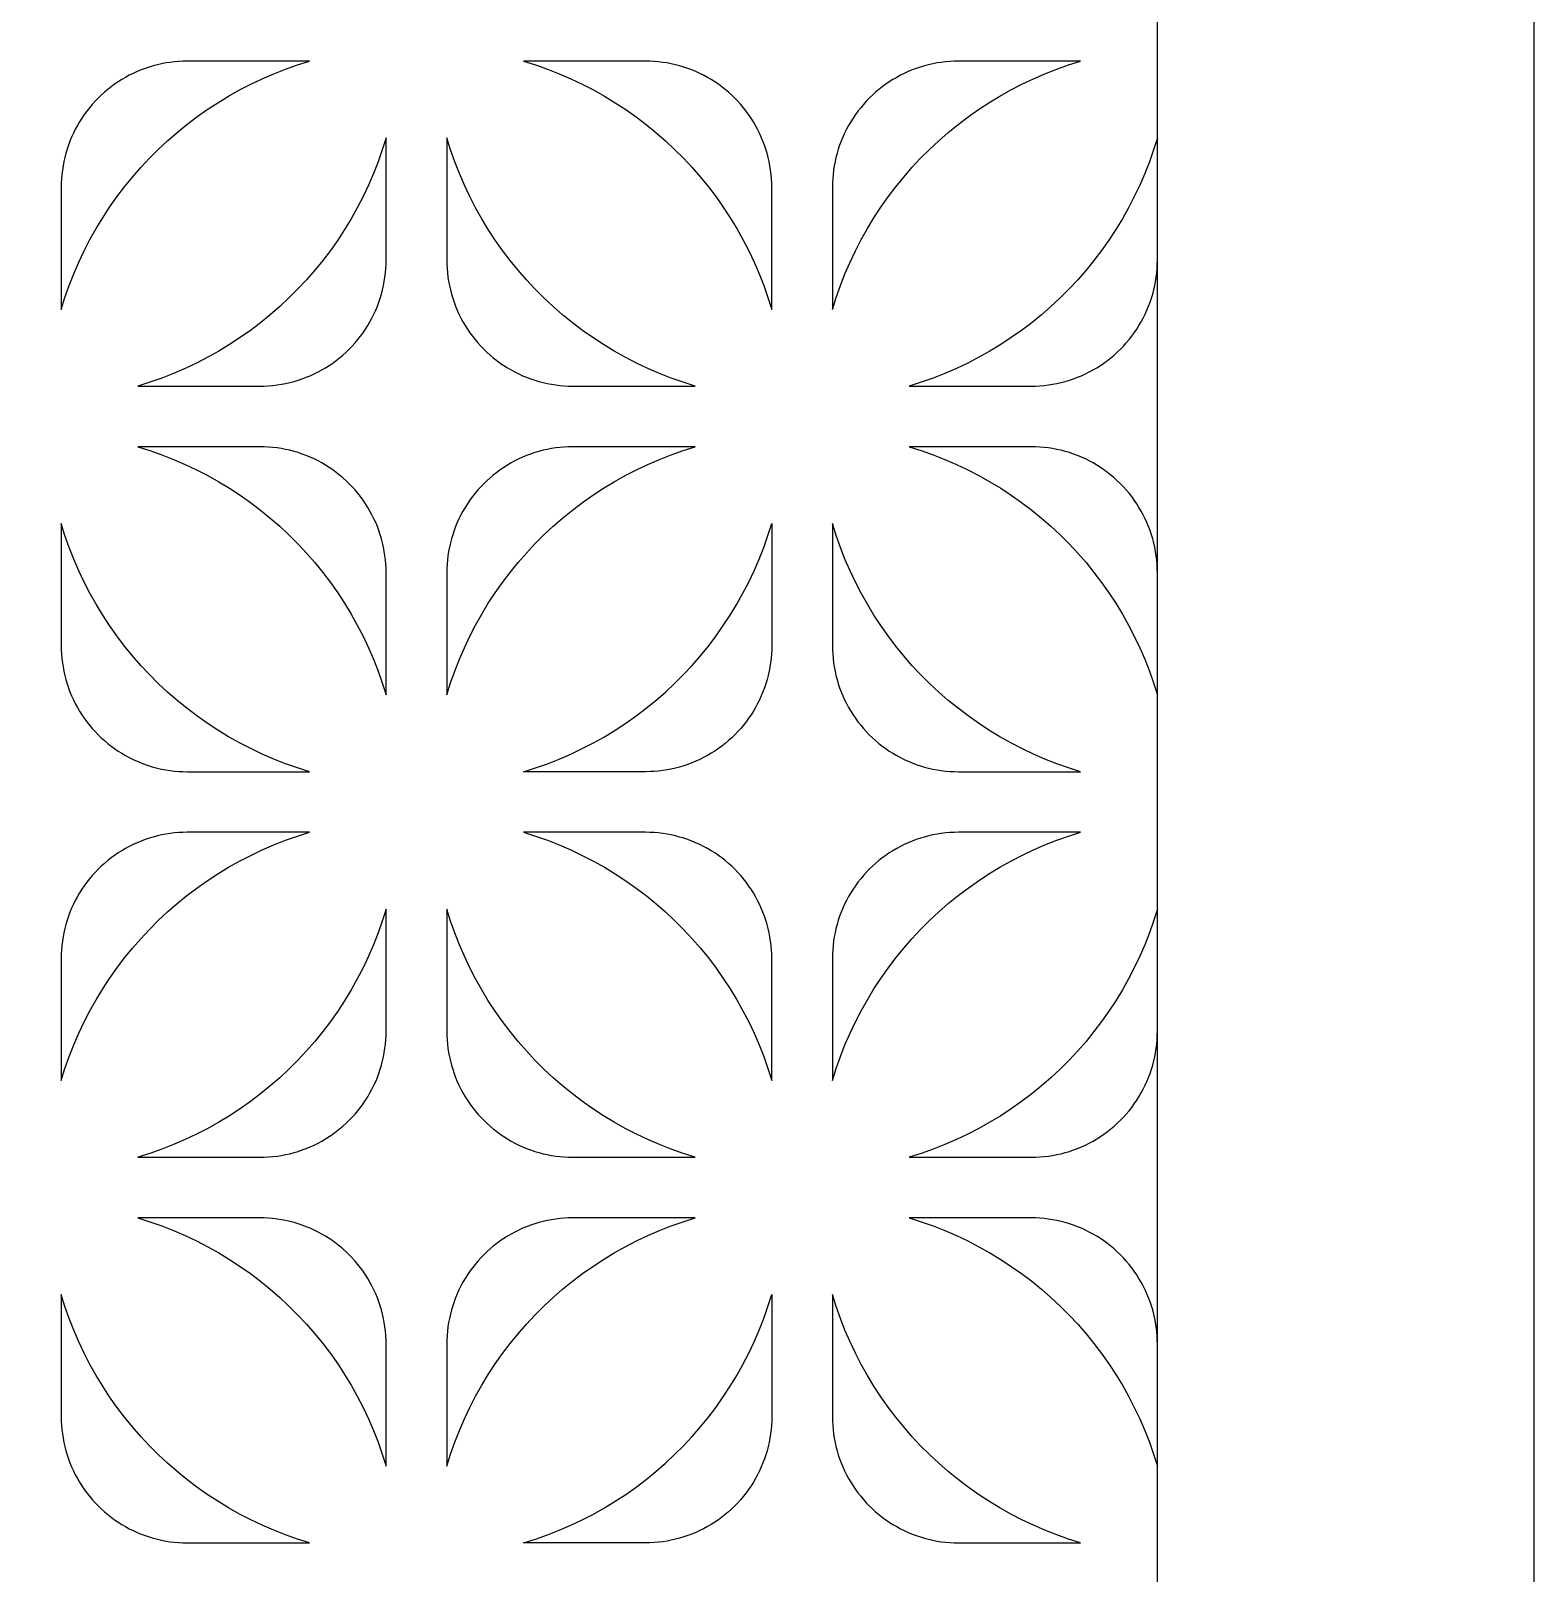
# Model space of a CAD drawing. Header units: millimetres. Extents: x 16455 to 19688, y 4050 to 7284.
# Drawn here: x 18890 to 19688, y 4848 to 5667 of the extents above; entities that cross this region are included whole.
import ezdxf

# ---------------------------------------------------------------- set-up
doc = ezdxf.new("R2010")
doc.units = ezdxf.units.MM
doc.layers.get('0').update_dxf_attribs({"color": 1, "true_color": 0xff0000})

msp = doc.modelspace()

# ---------------------------------------------------------------- linework, layer by layer
for points in [[(16454.58, 4050.49), (19687.77, 4050.49), (19687.77, 7283.68), (16454.58, 7283.68)], [(16654.58, 4250.49), (19487.77, 4250.49), (19487.77, 7083.68), (16654.58, 7083.68)]]:
    msp.add_lwpolyline(points, close=True)
for points in [[(18972.89, 5651), (18970.6, 5650.96), (18968.32, 5650.84), (18966.04, 5650.65), (18963.77, 5650.37), (18961.51, 5650.02), (18959.27, 5649.6), (18957.04, 5649.09), (18954.83, 5648.51), (18952.64, 5647.86), (18950.47, 5647.13), (18948.33, 5646.33), (18946.22, 5645.45), (18944.14, 5644.51), (18942.09, 5643.49), (18940.08, 5642.4), (18938.1, 5641.25), (18936.17, 5640.03), (18934.28, 5638.74), (18932.44, 5637.39), (18930.64, 5635.98), (18928.89, 5634.51), (18927.19, 5632.98), (18925.55, 5631.39), (18923.96, 5629.74), (18922.43, 5628.05), (18920.96, 5626.3), (18919.55, 5624.5), (18918.2, 5622.66), (18916.91, 5620.77), (18915.69, 5618.83), (18914.53, 5616.86), (18913.45, 5614.85), (18912.43, 5612.8), (18911.48, 5610.72), (18910.61, 5608.61), (18909.81, 5606.47), (18909.08, 5604.3), (18908.42, 5602.11), (18907.85, 5599.9), (18907.34, 5597.67), (18906.92, 5595.42), (18906.57, 5593.17), (18906.29, 5590.9), (18906.1, 5588.62), (18905.98, 5586.34), (18905.94, 5584.05)], [(18905.94, 5519.22), (18907.96, 5525.61), (18910.19, 5531.93), (18912.64, 5538.16), (18915.3, 5544.31), (18918.17, 5550.36), (18921.24, 5556.31), (18924.52, 5562.15), (18927.99, 5567.88), (18931.66, 5573.48), (18935.52, 5578.96), (18939.57, 5584.29), (18943.79, 5589.49), (18948.19, 5594.54), (18952.76, 5599.44), (18957.5, 5604.17), (18962.4, 5608.74), (18967.45, 5613.15), (18972.64, 5617.37), (18977.98, 5621.41), (18983.46, 5625.27), (18989.06, 5628.94), (18994.79, 5632.42), (19000.63, 5635.7), (19006.58, 5638.77), (19012.63, 5641.64), (19018.78, 5644.3), (19025.01, 5646.75), (19031.33, 5648.98), (19037.72, 5651)], [(19037.72, 5651), (18972.89, 5651)], [(19216.15, 5651), (19151.32, 5651)], [(19151.32, 5651), (19157.71, 5648.98), (19164.03, 5646.75), (19170.26, 5644.3), (19176.41, 5641.64), (19182.46, 5638.77), (19188.41, 5635.7), (19194.25, 5632.42), (19199.98, 5628.94), (19205.58, 5625.27), (19211.06, 5621.41), (19216.4, 5617.37), (19221.59, 5613.15), (19226.64, 5608.74), (19231.54, 5604.17), (19236.28, 5599.44), (19240.85, 5594.54), (19245.25, 5589.49), (19249.47, 5584.29), (19253.52, 5578.96), (19257.38, 5573.48), (19261.05, 5567.88), (19264.52, 5562.15), (19267.8, 5556.31), (19270.87, 5550.36), (19273.74, 5544.31), (19276.4, 5538.16), (19278.85, 5531.93), (19281.08, 5525.61), (19283.1, 5519.22)], [(19283.1, 5584.05), (19283.06, 5586.34), (19282.94, 5588.62), (19282.75, 5590.9), (19282.47, 5593.17), (19282.12, 5595.42), (19281.7, 5597.67), (19281.19, 5599.9), (19280.62, 5602.11), (19279.96, 5604.3), (19279.23, 5606.47), (19278.43, 5608.61), (19277.56, 5610.72), (19276.61, 5612.8), (19275.59, 5614.85), (19274.51, 5616.86), (19273.35, 5618.83), (19272.13, 5620.77), (19270.84, 5622.66), (19269.5, 5624.5), (19268.08, 5626.3), (19266.61, 5628.05), (19265.08, 5629.74), (19263.49, 5631.39), (19261.85, 5632.98), (19260.15, 5634.51), (19258.4, 5635.98), (19256.6, 5637.39), (19254.76, 5638.74), (19252.87, 5640.03), (19250.94, 5641.25), (19248.96, 5642.4), (19246.95, 5643.49), (19244.9, 5644.51), (19242.82, 5645.45), (19240.71, 5646.33), (19238.57, 5647.13), (19236.4, 5647.86), (19234.21, 5648.51), (19232, 5649.09), (19229.77, 5649.6), (19227.53, 5650.02), (19225.27, 5650.37), (19223, 5650.65), (19220.72, 5650.84), (19218.44, 5650.96), (19216.15, 5651)], [(19382.23, 5651), (19379.94, 5650.96), (19377.66, 5650.84), (19375.38, 5650.65), (19373.11, 5650.37), (19370.85, 5650.02), (19368.61, 5649.6), (19366.38, 5649.09), (19364.17, 5648.51), (19361.98, 5647.86), (19359.81, 5647.13), (19357.67, 5646.33), (19355.56, 5645.45), (19353.47, 5644.51), (19351.43, 5643.49), (19349.42, 5642.4), (19347.44, 5641.25), (19345.51, 5640.03), (19343.62, 5638.74), (19341.78, 5637.39), (19339.98, 5635.98), (19338.23, 5634.51), (19336.53, 5632.98), (19334.89, 5631.39), (19333.3, 5629.74), (19331.77, 5628.05), (19330.3, 5626.3), (19328.88, 5624.5), (19327.53, 5622.66), (19326.25, 5620.77), (19325.03, 5618.83), (19323.87, 5616.86), (19322.79, 5614.85), (19321.77, 5612.8), (19320.82, 5610.72), (19319.95, 5608.61), (19319.15, 5606.47), (19318.42, 5604.3), (19317.76, 5602.11), (19317.18, 5599.9), (19316.68, 5597.67), (19316.25, 5595.42), (19315.9, 5593.17), (19315.63, 5590.9), (19315.44, 5588.62), (19315.32, 5586.34), (19315.28, 5584.05)], [(19315.28, 5519.22), (19317.3, 5525.61), (19319.53, 5531.93), (19321.98, 5538.16), (19324.64, 5544.31), (19327.51, 5550.36), (19330.58, 5556.31), (19333.86, 5562.15), (19337.33, 5567.88), (19341, 5573.48), (19344.86, 5578.96), (19348.91, 5584.29), (19353.13, 5589.49), (19357.53, 5594.54), (19362.1, 5599.44), (19366.84, 5604.17), (19371.74, 5608.74), (19376.79, 5613.15), (19381.98, 5617.37), (19387.32, 5621.41), (19392.8, 5625.27), (19398.4, 5628.94), (19404.13, 5632.42), (19409.97, 5635.7), (19415.92, 5638.77), (19421.97, 5641.64), (19428.12, 5644.3), (19434.35, 5646.75), (19440.67, 5648.98), (19447.05, 5651)], [(19447.05, 5651), (19382.23, 5651)], [(19078.43, 5610.28), (19076.41, 5603.9), (19074.18, 5597.58), (19071.73, 5591.35), (19069.07, 5585.2), (19066.2, 5579.15), (19063.13, 5573.2), (19059.85, 5567.35), (19056.38, 5561.63), (19052.71, 5556.02), (19048.85, 5550.55), (19044.8, 5545.21), (19040.58, 5540.01), (19036.18, 5534.96), (19031.61, 5530.07), (19026.87, 5525.33), (19021.97, 5520.76), (19016.92, 5516.36), (19011.73, 5512.14), (19006.39, 5508.09), (19000.91, 5504.23), (18995.31, 5500.56), (18989.58, 5497.09), (18983.74, 5493.81), (18977.79, 5490.74), (18971.74, 5487.87), (18965.59, 5485.21), (18959.36, 5482.76), (18953.04, 5480.52), (18946.66, 5478.51)], [(19078.43, 5545.46), (19078.43, 5610.28)], [(19242.38, 5478.51), (19236, 5480.52), (19229.68, 5482.76), (19223.45, 5485.21), (19217.3, 5487.87), (19211.25, 5490.74), (19205.3, 5493.81), (19199.46, 5497.09), (19193.73, 5500.56), (19188.13, 5504.23), (19182.65, 5508.09), (19177.31, 5512.14), (19172.12, 5516.36), (19167.07, 5520.76), (19162.17, 5525.33), (19157.43, 5530.07), (19152.86, 5534.96), (19148.46, 5540.01), (19144.24, 5545.21), (19140.19, 5550.55), (19136.33, 5556.02), (19132.66, 5561.63), (19129.19, 5567.35), (19125.91, 5573.2), (19122.84, 5579.15), (19119.97, 5585.2), (19117.31, 5591.35), (19114.86, 5597.58), (19112.63, 5603.9), (19110.61, 5610.28)], [(19110.61, 5610.28), (19110.61, 5545.46)], [(19487.77, 5610.28), (19485.75, 5603.9), (19483.52, 5597.58), (19481.07, 5591.35), (19478.41, 5585.2), (19475.54, 5579.15), (19472.47, 5573.2), (19469.19, 5567.35), (19465.71, 5561.63), (19462.05, 5556.02), (19458.19, 5550.55), (19454.14, 5545.21), (19449.92, 5540.01), (19445.52, 5534.96), (19440.94, 5530.07), (19436.21, 5525.33), (19431.31, 5520.76), (19426.26, 5516.36), (19421.07, 5512.14), (19415.73, 5508.09), (19410.25, 5504.23), (19404.65, 5500.56), (19398.92, 5497.09), (19393.08, 5493.81), (19387.13, 5490.74), (19381.08, 5487.87), (19374.93, 5485.21), (19368.7, 5482.76), (19362.38, 5480.52), (19355.99, 5478.51)], [(19487.77, 5545.46), (19487.77, 5610.28)], [(18905.94, 5584.05), (18905.94, 5519.22)], [(19283.1, 5519.22), (19283.1, 5584.05)], [(19315.28, 5584.05), (19315.28, 5519.22)], [(19011.48, 5478.51), (19013.77, 5478.55), (19016.05, 5478.67), (19018.33, 5478.86), (19020.6, 5479.13), (19022.86, 5479.48), (19025.1, 5479.91), (19027.33, 5480.41), (19029.54, 5480.99), (19031.73, 5481.65), (19033.9, 5482.37), (19036.04, 5483.18), (19038.15, 5484.05), (19040.23, 5485), (19042.28, 5486.02), (19044.29, 5487.1), (19046.27, 5488.26), (19048.2, 5489.48), (19050.09, 5490.76), (19051.93, 5492.11), (19053.73, 5493.52), (19055.48, 5495), (19057.18, 5496.53), (19058.82, 5498.12), (19060.41, 5499.76), (19061.94, 5501.46), (19063.41, 5503.21), (19064.83, 5505), (19066.18, 5506.85), (19067.46, 5508.74), (19068.68, 5510.67), (19069.84, 5512.64), (19070.92, 5514.66), (19071.94, 5516.7), (19072.89, 5518.78), (19073.76, 5520.9), (19074.56, 5523.04), (19075.29, 5525.2), (19075.95, 5527.39), (19076.53, 5529.61), (19077.03, 5531.84), (19077.46, 5534.08), (19077.81, 5536.34), (19078.08, 5538.61), (19078.27, 5540.89), (19078.39, 5543.17), (19078.43, 5545.46)], [(19110.61, 5545.46), (19110.65, 5543.17), (19110.77, 5540.89), (19110.96, 5538.61), (19111.23, 5536.34), (19111.58, 5534.08), (19112.01, 5531.84), (19112.51, 5529.61), (19113.09, 5527.39), (19113.75, 5525.2), (19114.48, 5523.04), (19115.28, 5520.9), (19116.15, 5518.78), (19117.1, 5516.7), (19118.12, 5514.66), (19119.2, 5512.64), (19120.36, 5510.67), (19121.58, 5508.74), (19122.86, 5506.85), (19124.21, 5505), (19125.63, 5503.21), (19127.1, 5501.46), (19128.63, 5499.76), (19130.22, 5498.12), (19131.86, 5496.53), (19133.56, 5495), (19135.31, 5493.52), (19137.11, 5492.11), (19138.95, 5490.76), (19140.84, 5489.48), (19142.77, 5488.26), (19144.75, 5487.1), (19146.76, 5486.02), (19148.81, 5485), (19150.89, 5484.05), (19153, 5483.18), (19155.14, 5482.37), (19157.31, 5481.65), (19159.5, 5480.99), (19161.71, 5480.41), (19163.94, 5479.91), (19166.18, 5479.48), (19168.44, 5479.13), (19170.71, 5478.86), (19172.99, 5478.67), (19175.27, 5478.55), (19177.56, 5478.51)], [(19420.82, 5478.51), (19423.11, 5478.55), (19425.39, 5478.67), (19427.67, 5478.86), (19429.94, 5479.13), (19432.2, 5479.48), (19434.44, 5479.91), (19436.67, 5480.41), (19438.88, 5480.99), (19441.07, 5481.65), (19443.24, 5482.37), (19445.38, 5483.18), (19447.49, 5484.05), (19449.57, 5485), (19451.62, 5486.02), (19453.63, 5487.1), (19455.61, 5488.26), (19457.54, 5489.48), (19459.43, 5490.76), (19461.27, 5492.11), (19463.07, 5493.52), (19464.82, 5495), (19466.52, 5496.53), (19468.16, 5498.12), (19469.75, 5499.76), (19471.28, 5501.46), (19472.75, 5503.21), (19474.16, 5505), (19475.51, 5506.85), (19476.8, 5508.74), (19478.02, 5510.67), (19479.18, 5512.64), (19480.26, 5514.66), (19481.28, 5516.7), (19482.23, 5518.78), (19483.1, 5520.9), (19483.9, 5523.04), (19484.63, 5525.2), (19485.29, 5527.39), (19485.86, 5529.61), (19486.37, 5531.84), (19486.79, 5534.08), (19487.14, 5536.34), (19487.42, 5538.61), (19487.61, 5540.89), (19487.73, 5543.17), (19487.77, 5545.46)], [(18946.66, 5478.51), (19011.48, 5478.51)], [(19177.56, 5478.51), (19242.38, 5478.51)], [(19355.99, 5478.51), (19420.82, 5478.51)], [(19011.48, 5446.33), (18946.66, 5446.33)], [(18946.66, 5446.33), (18953.04, 5444.31), (18959.36, 5442.08), (18965.59, 5439.63), (18971.74, 5436.97), (18977.79, 5434.1), (18983.74, 5431.03), (18989.58, 5427.75), (18995.31, 5424.27), (19000.91, 5420.6), (19006.39, 5416.75), (19011.73, 5412.7), (19016.92, 5408.48), (19021.97, 5404.08), (19026.87, 5399.5), (19031.61, 5394.77), (19036.18, 5389.87), (19040.58, 5384.82), (19044.8, 5379.63), (19048.85, 5374.29), (19052.71, 5368.81), (19056.38, 5363.21), (19059.85, 5357.48), (19063.13, 5351.64), (19066.2, 5345.69), (19069.07, 5339.64), (19071.73, 5333.49), (19074.18, 5327.26), (19076.41, 5320.94), (19078.43, 5314.55)], [(19078.43, 5379.38), (19078.39, 5381.67), (19078.27, 5383.95), (19078.08, 5386.23), (19077.81, 5388.5), (19077.46, 5390.76), (19077.03, 5393), (19076.53, 5395.23), (19075.95, 5397.44), (19075.29, 5399.63), (19074.56, 5401.8), (19073.76, 5403.94), (19072.89, 5406.05), (19071.94, 5408.13), (19070.92, 5410.18), (19069.84, 5412.19), (19068.68, 5414.16), (19067.46, 5416.1), (19066.18, 5417.99), (19064.83, 5419.83), (19063.41, 5421.63), (19061.94, 5423.38), (19060.41, 5425.07), (19058.82, 5426.72), (19057.18, 5428.31), (19055.48, 5429.84), (19053.73, 5431.31), (19051.93, 5432.72), (19050.09, 5434.07), (19048.2, 5435.36), (19046.27, 5436.58), (19044.29, 5437.74), (19042.28, 5438.82), (19040.23, 5439.84), (19038.15, 5440.78), (19036.04, 5441.66), (19033.9, 5442.46), (19031.73, 5443.19), (19029.54, 5443.84), (19027.33, 5444.42), (19025.1, 5444.93), (19022.86, 5445.35), (19020.6, 5445.7), (19018.33, 5445.98), (19016.05, 5446.17), (19013.77, 5446.29), (19011.48, 5446.33)], [(19177.56, 5446.33), (19175.27, 5446.29), (19172.99, 5446.17), (19170.71, 5445.98), (19168.44, 5445.7), (19166.18, 5445.35), (19163.94, 5444.93), (19161.71, 5444.42), (19159.5, 5443.84), (19157.31, 5443.19), (19155.14, 5442.46), (19153, 5441.66), (19150.89, 5440.78), (19148.81, 5439.84), (19146.76, 5438.82), (19144.75, 5437.74), (19142.77, 5436.58), (19140.84, 5435.36), (19138.95, 5434.07), (19137.11, 5432.72), (19135.31, 5431.31), (19133.56, 5429.84), (19131.86, 5428.31), (19130.22, 5426.72), (19128.63, 5425.07), (19127.1, 5423.38), (19125.63, 5421.63), (19124.21, 5419.83), (19122.86, 5417.99), (19121.58, 5416.1), (19120.36, 5414.16), (19119.2, 5412.19), (19118.12, 5410.18), (19117.1, 5408.13), (19116.15, 5406.05), (19115.28, 5403.94), (19114.48, 5401.8), (19113.75, 5399.63), (19113.09, 5397.44), (19112.51, 5395.23), (19112.01, 5393), (19111.58, 5390.76), (19111.23, 5388.5), (19110.96, 5386.23), (19110.77, 5383.95), (19110.65, 5381.67), (19110.61, 5379.38)], [(19110.61, 5314.55), (19112.63, 5320.94), (19114.86, 5327.26), (19117.31, 5333.49), (19119.97, 5339.64), (19122.84, 5345.69), (19125.91, 5351.64), (19129.19, 5357.48), (19132.66, 5363.21), (19136.33, 5368.81), (19140.19, 5374.29), (19144.24, 5379.63), (19148.46, 5384.82), (19152.86, 5389.87), (19157.43, 5394.77), (19162.17, 5399.5), (19167.07, 5404.08), (19172.12, 5408.48), (19177.31, 5412.7), (19182.65, 5416.75), (19188.13, 5420.6), (19193.73, 5424.27), (19199.46, 5427.75), (19205.3, 5431.03), (19211.25, 5434.1), (19217.3, 5436.97), (19223.45, 5439.63), (19229.68, 5442.08), (19236, 5444.31), (19242.38, 5446.33)], [(19242.38, 5446.33), (19177.56, 5446.33)], [(19420.82, 5446.33), (19355.99, 5446.33)], [(19355.99, 5446.33), (19362.38, 5444.31), (19368.7, 5442.08), (19374.93, 5439.63), (19381.08, 5436.97), (19387.13, 5434.1), (19393.08, 5431.03), (19398.92, 5427.75), (19404.65, 5424.27), (19410.25, 5420.6), (19415.73, 5416.75), (19421.07, 5412.7), (19426.26, 5408.48), (19431.31, 5404.08), (19436.21, 5399.5), (19440.94, 5394.77), (19445.52, 5389.87), (19449.92, 5384.82), (19454.14, 5379.63), (19458.19, 5374.29), (19462.05, 5368.81), (19465.71, 5363.21), (19469.19, 5357.48), (19472.47, 5351.64), (19475.54, 5345.69), (19478.41, 5339.64), (19481.07, 5333.49), (19483.52, 5327.26), (19485.75, 5320.94), (19487.77, 5314.55)], [(19487.77, 5379.38), (19487.73, 5381.67), (19487.61, 5383.95), (19487.42, 5386.23), (19487.14, 5388.5), (19486.79, 5390.76), (19486.37, 5393), (19485.86, 5395.23), (19485.29, 5397.44), (19484.63, 5399.63), (19483.9, 5401.8), (19483.1, 5403.94), (19482.23, 5406.05), (19481.28, 5408.13), (19480.26, 5410.18), (19479.18, 5412.19), (19478.02, 5414.16), (19476.8, 5416.1), (19475.51, 5417.99), (19474.16, 5419.83), (19472.75, 5421.63), (19471.28, 5423.38), (19469.75, 5425.07), (19468.16, 5426.72), (19466.52, 5428.31), (19464.82, 5429.84), (19463.07, 5431.31), (19461.27, 5432.72), (19459.43, 5434.07), (19457.54, 5435.36), (19455.61, 5436.58), (19453.63, 5437.74), (19451.62, 5438.82), (19449.57, 5439.84), (19447.49, 5440.78), (19445.38, 5441.66), (19443.24, 5442.46), (19441.07, 5443.19), (19438.88, 5443.84), (19436.67, 5444.42), (19434.44, 5444.93), (19432.2, 5445.35), (19429.94, 5445.7), (19427.67, 5445.98), (19425.39, 5446.17), (19423.11, 5446.29), (19420.82, 5446.33)], [(19037.72, 5273.84), (19031.33, 5275.86), (19025.01, 5278.09), (19018.78, 5280.54), (19012.63, 5283.2), (19006.58, 5286.07), (19000.63, 5289.14), (18994.79, 5292.42), (18989.06, 5295.89), (18983.46, 5299.56), (18977.98, 5303.42), (18972.64, 5307.47), (18967.45, 5311.69), (18962.4, 5316.09), (18957.5, 5320.66), (18952.76, 5325.4), (18948.19, 5330.29), (18943.79, 5335.34), (18939.57, 5340.54), (18935.52, 5345.88), (18931.66, 5351.36), (18927.99, 5356.96), (18924.52, 5362.68), (18921.24, 5368.53), (18918.17, 5374.48), (18915.3, 5380.53), (18912.64, 5386.68), (18910.19, 5392.91), (18907.96, 5399.23), (18905.94, 5405.61)], [(18905.94, 5405.61), (18905.94, 5340.79)], [(19151.32, 5273.84), (19157.71, 5275.86), (19164.03, 5278.09), (19170.26, 5280.54), (19176.41, 5283.2), (19182.46, 5286.07), (19188.41, 5289.14), (19194.25, 5292.42), (19199.98, 5295.89), (19205.58, 5299.56), (19211.06, 5303.42), (19216.4, 5307.47), (19221.59, 5311.69), (19226.64, 5316.09), (19231.54, 5320.66), (19236.28, 5325.4), (19240.85, 5330.29), (19245.25, 5335.34), (19249.47, 5340.54), (19253.52, 5345.88), (19257.38, 5351.36), (19261.05, 5356.96), (19264.52, 5362.68), (19267.8, 5368.53), (19270.87, 5374.48), (19273.74, 5380.53), (19276.4, 5386.68), (19278.85, 5392.91), (19281.08, 5399.23), (19283.1, 5405.61)], [(19283.1, 5405.61), (19283.1, 5340.79)], [(19447.05, 5273.84), (19440.67, 5275.86), (19434.35, 5278.09), (19428.12, 5280.54), (19421.97, 5283.2), (19415.92, 5286.07), (19409.97, 5289.14), (19404.13, 5292.42), (19398.4, 5295.89), (19392.8, 5299.56), (19387.32, 5303.42), (19381.98, 5307.47), (19376.79, 5311.69), (19371.74, 5316.09), (19366.84, 5320.66), (19362.1, 5325.4), (19357.53, 5330.29), (19353.13, 5335.34), (19348.91, 5340.54), (19344.86, 5345.88), (19341, 5351.36), (19337.33, 5356.96), (19333.86, 5362.68), (19330.58, 5368.53), (19327.51, 5374.48), (19324.64, 5380.53), (19321.98, 5386.68), (19319.53, 5392.91), (19317.3, 5399.23), (19315.28, 5405.61)], [(19315.28, 5405.61), (19315.28, 5340.79)], [(19078.43, 5314.55), (19078.43, 5379.38)], [(19110.61, 5379.38), (19110.61, 5314.55)], [(19487.77, 5314.55), (19487.77, 5379.38)], [(18905.94, 5340.79), (18905.98, 5338.5), (18906.1, 5336.22), (18906.29, 5333.94), (18906.57, 5331.67), (18906.92, 5329.41), (18907.34, 5327.17), (18907.85, 5324.94), (18908.42, 5322.72), (18909.08, 5320.53), (18909.81, 5318.37), (18910.61, 5316.23), (18911.48, 5314.12), (18912.43, 5312.03), (18913.45, 5309.99), (18914.53, 5307.98), (18915.69, 5306), (18916.91, 5304.07), (18918.2, 5302.18), (18919.55, 5300.34), (18920.96, 5298.54), (18922.43, 5296.79), (18923.96, 5295.09), (18925.55, 5293.45), (18927.19, 5291.86), (18928.89, 5290.33), (18930.64, 5288.86), (18932.44, 5287.44), (18934.28, 5286.09), (18936.17, 5284.81), (18938.1, 5283.59), (18940.08, 5282.43), (18942.09, 5281.35), (18944.14, 5280.33), (18946.22, 5279.38), (18948.33, 5278.51), (18950.47, 5277.71), (18952.64, 5276.98), (18954.83, 5276.32), (18957.04, 5275.74), (18959.27, 5275.24), (18961.51, 5274.81), (18963.77, 5274.46), (18966.04, 5274.19), (18968.32, 5274), (18970.6, 5273.88), (18972.89, 5273.84)], [(19283.1, 5340.79), (19283.06, 5338.5), (19282.94, 5336.22), (19282.75, 5333.94), (19282.47, 5331.67), (19282.12, 5329.41), (19281.7, 5327.17), (19281.19, 5324.94), (19280.62, 5322.72), (19279.96, 5320.53), (19279.23, 5318.37), (19278.43, 5316.23), (19277.56, 5314.12), (19276.61, 5312.03), (19275.59, 5309.99), (19274.51, 5307.98), (19273.35, 5306), (19272.13, 5304.07), (19270.84, 5302.18), (19269.5, 5300.34), (19268.08, 5298.54), (19266.61, 5296.79), (19265.08, 5295.09), (19263.49, 5293.45), (19261.85, 5291.86), (19260.15, 5290.33), (19258.4, 5288.86), (19256.6, 5287.44), (19254.76, 5286.09), (19252.87, 5284.81), (19250.94, 5283.59), (19248.96, 5282.43), (19246.95, 5281.35), (19244.9, 5280.33), (19242.82, 5279.38), (19240.71, 5278.51), (19238.57, 5277.71), (19236.4, 5276.98), (19234.21, 5276.32), (19232, 5275.74), (19229.77, 5275.24), (19227.53, 5274.81), (19225.27, 5274.46), (19223, 5274.19), (19220.72, 5274), (19218.44, 5273.88), (19216.15, 5273.84)], [(19315.28, 5340.79), (19315.32, 5338.5), (19315.44, 5336.22), (19315.63, 5333.94), (19315.9, 5331.67), (19316.25, 5329.41), (19316.68, 5327.17), (19317.18, 5324.94), (19317.76, 5322.72), (19318.42, 5320.53), (19319.15, 5318.37), (19319.95, 5316.23), (19320.82, 5314.12), (19321.77, 5312.03), (19322.79, 5309.99), (19323.87, 5307.98), (19325.03, 5306), (19326.25, 5304.07), (19327.53, 5302.18), (19328.88, 5300.34), (19330.3, 5298.54), (19331.77, 5296.79), (19333.3, 5295.09), (19334.89, 5293.45), (19336.53, 5291.86), (19338.23, 5290.33), (19339.98, 5288.86), (19341.78, 5287.44), (19343.62, 5286.09), (19345.51, 5284.81), (19347.44, 5283.59), (19349.42, 5282.43), (19351.43, 5281.35), (19353.47, 5280.33), (19355.56, 5279.38), (19357.67, 5278.51), (19359.81, 5277.71), (19361.98, 5276.98), (19364.17, 5276.32), (19366.38, 5275.74), (19368.61, 5275.24), (19370.85, 5274.81), (19373.11, 5274.46), (19375.38, 5274.19), (19377.66, 5274), (19379.94, 5273.88), (19382.23, 5273.84)], [(18972.89, 5273.84), (19037.72, 5273.84)], [(19216.15, 5273.84), (19151.32, 5273.84)], [(19382.23, 5273.84), (19447.05, 5273.84)], [(18972.89, 5241.66), (18970.6, 5241.62), (18968.32, 5241.5), (18966.04, 5241.31), (18963.77, 5241.03), (18961.51, 5240.68), (18959.27, 5240.26), (18957.04, 5239.75), (18954.83, 5239.17), (18952.64, 5238.52), (18950.47, 5237.79), (18948.33, 5236.99), (18946.22, 5236.12), (18944.14, 5235.17), (18942.09, 5234.15), (18940.08, 5233.07), (18938.1, 5231.91), (18936.17, 5230.69), (18934.28, 5229.4), (18932.44, 5228.05), (18930.64, 5226.64), (18928.89, 5225.17), (18927.19, 5223.64), (18925.55, 5222.05), (18923.96, 5220.41), (18922.43, 5218.71), (18920.96, 5216.96), (18919.55, 5215.16), (18918.2, 5213.32), (18916.91, 5211.43), (18915.69, 5209.5), (18914.53, 5207.52), (18913.45, 5205.51), (18912.43, 5203.46), (18911.48, 5201.38), (18910.61, 5199.27), (18909.81, 5197.13), (18909.08, 5194.96), (18908.42, 5192.77), (18907.85, 5190.56), (18907.34, 5188.33), (18906.92, 5186.09), (18906.57, 5183.83), (18906.29, 5181.56), (18906.1, 5179.28), (18905.98, 5177), (18905.94, 5174.71)], [(18905.94, 5109.88), (18907.96, 5116.27), (18910.19, 5122.59), (18912.64, 5128.82), (18915.3, 5134.97), (18918.17, 5141.02), (18921.24, 5146.97), (18924.52, 5152.81), (18927.99, 5158.54), (18931.66, 5164.14), (18935.52, 5169.62), (18939.57, 5174.96), (18943.79, 5180.15), (18948.19, 5185.2), (18952.76, 5190.1), (18957.5, 5194.83), (18962.4, 5199.41), (18967.45, 5203.81), (18972.64, 5208.03), (18977.98, 5212.08), (18983.46, 5215.94), (18989.06, 5219.6), (18994.79, 5223.08), (19000.63, 5226.36), (19006.58, 5229.43), (19012.63, 5232.3), (19018.78, 5234.96), (19025.01, 5237.41), (19031.33, 5239.64), (19037.72, 5241.66)], [(19037.72, 5241.66), (18972.89, 5241.66)], [(19216.15, 5241.66), (19151.32, 5241.66)], [(19151.32, 5241.66), (19157.71, 5239.64), (19164.03, 5237.41), (19170.26, 5234.96), (19176.41, 5232.3), (19182.46, 5229.43), (19188.41, 5226.36), (19194.25, 5223.08), (19199.98, 5219.6), (19205.58, 5215.94), (19211.06, 5212.08), (19216.4, 5208.03), (19221.59, 5203.81), (19226.64, 5199.41), (19231.54, 5194.83), (19236.28, 5190.1), (19240.85, 5185.2), (19245.25, 5180.15), (19249.47, 5174.96), (19253.52, 5169.62), (19257.38, 5164.14), (19261.05, 5158.54), (19264.52, 5152.81), (19267.8, 5146.97), (19270.87, 5141.02), (19273.74, 5134.97), (19276.4, 5128.82), (19278.85, 5122.59), (19281.08, 5116.27), (19283.1, 5109.88)], [(19283.1, 5174.71), (19283.06, 5177), (19282.94, 5179.28), (19282.75, 5181.56), (19282.47, 5183.83), (19282.12, 5186.09), (19281.7, 5188.33), (19281.19, 5190.56), (19280.62, 5192.77), (19279.96, 5194.96), (19279.23, 5197.13), (19278.43, 5199.27), (19277.56, 5201.38), (19276.61, 5203.46), (19275.59, 5205.51), (19274.51, 5207.52), (19273.35, 5209.5), (19272.13, 5211.43), (19270.84, 5213.32), (19269.5, 5215.16), (19268.08, 5216.96), (19266.61, 5218.71), (19265.08, 5220.41), (19263.49, 5222.05), (19261.85, 5223.64), (19260.15, 5225.17), (19258.4, 5226.64), (19256.6, 5228.05), (19254.76, 5229.4), (19252.87, 5230.69), (19250.94, 5231.91), (19248.96, 5233.07), (19246.95, 5234.15), (19244.9, 5235.17), (19242.82, 5236.12), (19240.71, 5236.99), (19238.57, 5237.79), (19236.4, 5238.52), (19234.21, 5239.17), (19232, 5239.75), (19229.77, 5240.26), (19227.53, 5240.68), (19225.27, 5241.03), (19223, 5241.31), (19220.72, 5241.5), (19218.44, 5241.62), (19216.15, 5241.66)], [(19382.23, 5241.66), (19379.94, 5241.62), (19377.66, 5241.5), (19375.38, 5241.31), (19373.11, 5241.03), (19370.85, 5240.68), (19368.61, 5240.26), (19366.38, 5239.75), (19364.17, 5239.17), (19361.98, 5238.52), (19359.81, 5237.79), (19357.67, 5236.99), (19355.56, 5236.12), (19353.47, 5235.17), (19351.43, 5234.15), (19349.42, 5233.07), (19347.44, 5231.91), (19345.51, 5230.69), (19343.62, 5229.4), (19341.78, 5228.05), (19339.98, 5226.64), (19338.23, 5225.17), (19336.53, 5223.64), (19334.89, 5222.05), (19333.3, 5220.41), (19331.77, 5218.71), (19330.3, 5216.96), (19328.88, 5215.16), (19327.53, 5213.32), (19326.25, 5211.43), (19325.03, 5209.5), (19323.87, 5207.52), (19322.79, 5205.51), (19321.77, 5203.46), (19320.82, 5201.38), (19319.95, 5199.27), (19319.15, 5197.13), (19318.42, 5194.96), (19317.76, 5192.77), (19317.18, 5190.56), (19316.68, 5188.33), (19316.25, 5186.09), (19315.9, 5183.83), (19315.63, 5181.56), (19315.44, 5179.28), (19315.32, 5177), (19315.28, 5174.71)], [(19315.28, 5109.88), (19317.3, 5116.27), (19319.53, 5122.59), (19321.98, 5128.82), (19324.64, 5134.97), (19327.51, 5141.02), (19330.58, 5146.97), (19333.86, 5152.81), (19337.33, 5158.54), (19341, 5164.14), (19344.86, 5169.62), (19348.91, 5174.96), (19353.13, 5180.15), (19357.53, 5185.2), (19362.1, 5190.1), (19366.84, 5194.83), (19371.74, 5199.41), (19376.79, 5203.81), (19381.98, 5208.03), (19387.32, 5212.08), (19392.8, 5215.94), (19398.4, 5219.6), (19404.13, 5223.08), (19409.97, 5226.36), (19415.92, 5229.43), (19421.97, 5232.3), (19428.12, 5234.96), (19434.35, 5237.41), (19440.67, 5239.64), (19447.05, 5241.66)], [(19447.05, 5241.66), (19382.23, 5241.66)], [(19078.43, 5200.94), (19076.41, 5194.56), (19074.18, 5188.24), (19071.73, 5182.01), (19069.07, 5175.86), (19066.2, 5169.81), (19063.13, 5163.86), (19059.85, 5158.02), (19056.38, 5152.29), (19052.71, 5146.69), (19048.85, 5141.21), (19044.8, 5135.87), (19040.58, 5130.67), (19036.18, 5125.63), (19031.61, 5120.73), (19026.87, 5115.99), (19021.97, 5111.42), (19016.92, 5107.02), (19011.73, 5102.8), (19006.39, 5098.75), (19000.91, 5094.89), (18995.31, 5091.22), (18989.58, 5087.75), (18983.74, 5084.47), (18977.79, 5081.4), (18971.74, 5078.53), (18965.59, 5075.87), (18959.36, 5073.42), (18953.04, 5071.19), (18946.66, 5069.17)], [(19078.43, 5136.12), (19078.43, 5200.94)], [(19242.38, 5069.17), (19236, 5071.19), (19229.68, 5073.42), (19223.45, 5075.87), (19217.3, 5078.53), (19211.25, 5081.4), (19205.3, 5084.47), (19199.46, 5087.75), (19193.73, 5091.22), (19188.13, 5094.89), (19182.65, 5098.75), (19177.31, 5102.8), (19172.12, 5107.02), (19167.07, 5111.42), (19162.17, 5115.99), (19157.43, 5120.73), (19152.86, 5125.63), (19148.46, 5130.67), (19144.24, 5135.87), (19140.19, 5141.21), (19136.33, 5146.69), (19132.66, 5152.29), (19129.19, 5158.02), (19125.91, 5163.86), (19122.84, 5169.81), (19119.97, 5175.86), (19117.31, 5182.01), (19114.86, 5188.24), (19112.63, 5194.56), (19110.61, 5200.94)], [(19110.61, 5200.94), (19110.61, 5136.12)], [(19487.77, 5200.94), (19485.75, 5194.56), (19483.52, 5188.24), (19481.07, 5182.01), (19478.41, 5175.86), (19475.54, 5169.81), (19472.47, 5163.86), (19469.19, 5158.02), (19465.71, 5152.29), (19462.05, 5146.69), (19458.19, 5141.21), (19454.14, 5135.87), (19449.92, 5130.67), (19445.52, 5125.63), (19440.94, 5120.73), (19436.21, 5115.99), (19431.31, 5111.42), (19426.26, 5107.02), (19421.07, 5102.8), (19415.73, 5098.75), (19410.25, 5094.89), (19404.65, 5091.22), (19398.92, 5087.75), (19393.08, 5084.47), (19387.13, 5081.4), (19381.08, 5078.53), (19374.93, 5075.87), (19368.7, 5073.42), (19362.38, 5071.19), (19355.99, 5069.17)], [(19487.77, 5136.12), (19487.77, 5200.94)], [(18905.94, 5174.71), (18905.94, 5109.88)], [(19283.1, 5109.88), (19283.1, 5174.71)], [(19315.28, 5174.71), (19315.28, 5109.88)], [(19011.48, 5069.17), (19013.77, 5069.21), (19016.05, 5069.33), (19018.33, 5069.52), (19020.6, 5069.79), (19022.86, 5070.14), (19025.1, 5070.57), (19027.33, 5071.07), (19029.54, 5071.65), (19031.73, 5072.31), (19033.9, 5073.04), (19036.04, 5073.84), (19038.15, 5074.71), (19040.23, 5075.66), (19042.28, 5076.68), (19044.29, 5077.76), (19046.27, 5078.92), (19048.2, 5080.14), (19050.09, 5081.42), (19051.93, 5082.77), (19053.73, 5084.19), (19055.48, 5085.66), (19057.18, 5087.19), (19058.82, 5088.78), (19060.41, 5090.42), (19061.94, 5092.12), (19063.41, 5093.87), (19064.83, 5095.67), (19066.18, 5097.51), (19067.46, 5099.4), (19068.68, 5101.33), (19069.84, 5103.31), (19070.92, 5105.32), (19071.94, 5107.36), (19072.89, 5109.45), (19073.76, 5111.56), (19074.56, 5113.7), (19075.29, 5115.86), (19075.95, 5118.06), (19076.53, 5120.27), (19077.03, 5122.5), (19077.46, 5124.74), (19077.81, 5127), (19078.08, 5129.27), (19078.27, 5131.55), (19078.39, 5133.83), (19078.43, 5136.12)], [(19110.61, 5136.12), (19110.65, 5133.83), (19110.77, 5131.55), (19110.96, 5129.27), (19111.23, 5127), (19111.58, 5124.74), (19112.01, 5122.5), (19112.51, 5120.27), (19113.09, 5118.06), (19113.75, 5115.86), (19114.48, 5113.7), (19115.28, 5111.56), (19116.15, 5109.45), (19117.1, 5107.36), (19118.12, 5105.32), (19119.2, 5103.31), (19120.36, 5101.33), (19121.58, 5099.4), (19122.86, 5097.51), (19124.21, 5095.67), (19125.63, 5093.87), (19127.1, 5092.12), (19128.63, 5090.42), (19130.22, 5088.78), (19131.86, 5087.19), (19133.56, 5085.66), (19135.31, 5084.19), (19137.11, 5082.77), (19138.95, 5081.42), (19140.84, 5080.14), (19142.77, 5078.92), (19144.75, 5077.76), (19146.76, 5076.68), (19148.81, 5075.66), (19150.89, 5074.71), (19153, 5073.84), (19155.14, 5073.04), (19157.31, 5072.31), (19159.5, 5071.65), (19161.71, 5071.07), (19163.94, 5070.57), (19166.18, 5070.14), (19168.44, 5069.79), (19170.71, 5069.52), (19172.99, 5069.33), (19175.27, 5069.21), (19177.56, 5069.17)], [(19420.82, 5069.17), (19423.11, 5069.21), (19425.39, 5069.33), (19427.67, 5069.52), (19429.94, 5069.79), (19432.2, 5070.14), (19434.44, 5070.57), (19436.67, 5071.07), (19438.88, 5071.65), (19441.07, 5072.31), (19443.24, 5073.04), (19445.38, 5073.84), (19447.49, 5074.71), (19449.57, 5075.66), (19451.62, 5076.68), (19453.63, 5077.76), (19455.61, 5078.92), (19457.54, 5080.14), (19459.43, 5081.42), (19461.27, 5082.77), (19463.07, 5084.19), (19464.82, 5085.66), (19466.52, 5087.19), (19468.16, 5088.78), (19469.75, 5090.42), (19471.28, 5092.12), (19472.75, 5093.87), (19474.16, 5095.67), (19475.51, 5097.51), (19476.8, 5099.4), (19478.02, 5101.33), (19479.18, 5103.31), (19480.26, 5105.32), (19481.28, 5107.36), (19482.23, 5109.45), (19483.1, 5111.56), (19483.9, 5113.7), (19484.63, 5115.86), (19485.29, 5118.06), (19485.86, 5120.27), (19486.37, 5122.5), (19486.79, 5124.74), (19487.14, 5127), (19487.42, 5129.27), (19487.61, 5131.55), (19487.73, 5133.83), (19487.77, 5136.12)], [(18946.66, 5069.17), (19011.48, 5069.17)], [(19177.56, 5069.17), (19242.38, 5069.17)], [(19355.99, 5069.17), (19420.82, 5069.17)], [(19011.48, 5036.99), (18946.66, 5036.99)], [(18946.66, 5036.99), (18953.04, 5034.97), (18959.36, 5032.74), (18965.59, 5030.29), (18971.74, 5027.63), (18977.79, 5024.76), (18983.74, 5021.69), (18989.58, 5018.41), (18995.31, 5014.94), (19000.91, 5011.27), (19006.39, 5007.41), (19011.73, 5003.36), (19016.92, 4999.14), (19021.97, 4994.74), (19026.87, 4990.16), (19031.61, 4985.43), (19036.18, 4980.53), (19040.58, 4975.48), (19044.8, 4970.29), (19048.85, 4964.95), (19052.71, 4959.47), (19056.38, 4953.87), (19059.85, 4948.14), (19063.13, 4942.3), (19066.2, 4936.35), (19069.07, 4930.3), (19071.73, 4924.15), (19074.18, 4917.92), (19076.41, 4911.6), (19078.43, 4905.21)], [(19078.43, 4970.04), (19078.39, 4972.33), (19078.27, 4974.61), (19078.08, 4976.89), (19077.81, 4979.16), (19077.46, 4981.42), (19077.03, 4983.66), (19076.53, 4985.89), (19075.95, 4988.1), (19075.29, 4990.29), (19074.56, 4992.46), (19073.76, 4994.6), (19072.89, 4996.71), (19071.94, 4998.79), (19070.92, 5000.84), (19069.84, 5002.85), (19068.68, 5004.83), (19067.46, 5006.76), (19066.18, 5008.65), (19064.83, 5010.49), (19063.41, 5012.29), (19061.94, 5014.04), (19060.41, 5015.74), (19058.82, 5017.38), (19057.18, 5018.97), (19055.48, 5020.5), (19053.73, 5021.97), (19051.93, 5023.38), (19050.09, 5024.73), (19048.2, 5026.02), (19046.27, 5027.24), (19044.29, 5028.4), (19042.28, 5029.48), (19040.23, 5030.5), (19038.15, 5031.45), (19036.04, 5032.32), (19033.9, 5033.12), (19031.73, 5033.85), (19029.54, 5034.51), (19027.33, 5035.08), (19025.1, 5035.59), (19022.86, 5036.01), (19020.6, 5036.36), (19018.33, 5036.64), (19016.05, 5036.83), (19013.77, 5036.95), (19011.48, 5036.99)], [(19177.56, 5036.99), (19175.27, 5036.95), (19172.99, 5036.83), (19170.71, 5036.64), (19168.44, 5036.36), (19166.18, 5036.01), (19163.94, 5035.59), (19161.71, 5035.08), (19159.5, 5034.51), (19157.31, 5033.85), (19155.14, 5033.12), (19153, 5032.32), (19150.89, 5031.45), (19148.81, 5030.5), (19146.76, 5029.48), (19144.75, 5028.4), (19142.77, 5027.24), (19140.84, 5026.02), (19138.95, 5024.73), (19137.11, 5023.38), (19135.31, 5021.97), (19133.56, 5020.5), (19131.86, 5018.97), (19130.22, 5017.38), (19128.63, 5015.74), (19127.1, 5014.04), (19125.63, 5012.29), (19124.21, 5010.49), (19122.86, 5008.65), (19121.58, 5006.76), (19120.36, 5004.83), (19119.2, 5002.85), (19118.12, 5000.84), (19117.1, 4998.79), (19116.15, 4996.71), (19115.28, 4994.6), (19114.48, 4992.46), (19113.75, 4990.29), (19113.09, 4988.1), (19112.51, 4985.89), (19112.01, 4983.66), (19111.58, 4981.42), (19111.23, 4979.16), (19110.96, 4976.89), (19110.77, 4974.61), (19110.65, 4972.33), (19110.61, 4970.04)], [(19110.61, 4905.21), (19112.63, 4911.6), (19114.86, 4917.92), (19117.31, 4924.15), (19119.97, 4930.3), (19122.84, 4936.35), (19125.91, 4942.3), (19129.19, 4948.14), (19132.66, 4953.87), (19136.33, 4959.47), (19140.19, 4964.95), (19144.24, 4970.29), (19148.46, 4975.48), (19152.86, 4980.53), (19157.43, 4985.43), (19162.17, 4990.16), (19167.07, 4994.74), (19172.12, 4999.14), (19177.31, 5003.36), (19182.65, 5007.41), (19188.13, 5011.27), (19193.73, 5014.94), (19199.46, 5018.41), (19205.3, 5021.69), (19211.25, 5024.76), (19217.3, 5027.63), (19223.45, 5030.29), (19229.68, 5032.74), (19236, 5034.97), (19242.38, 5036.99)], [(19242.38, 5036.99), (19177.56, 5036.99)], [(19420.82, 5036.99), (19355.99, 5036.99)], [(19355.99, 5036.99), (19362.38, 5034.97), (19368.7, 5032.74), (19374.93, 5030.29), (19381.08, 5027.63), (19387.13, 5024.76), (19393.08, 5021.69), (19398.92, 5018.41), (19404.65, 5014.94), (19410.25, 5011.27), (19415.73, 5007.41), (19421.07, 5003.36), (19426.26, 4999.14), (19431.31, 4994.74), (19436.21, 4990.16), (19440.94, 4985.43), (19445.52, 4980.53), (19449.92, 4975.48), (19454.14, 4970.29), (19458.19, 4964.95), (19462.05, 4959.47), (19465.71, 4953.87), (19469.19, 4948.14), (19472.47, 4942.3), (19475.54, 4936.35), (19478.41, 4930.3), (19481.07, 4924.15), (19483.52, 4917.92), (19485.75, 4911.6), (19487.77, 4905.21)], [(19487.77, 4970.04), (19487.73, 4972.33), (19487.61, 4974.61), (19487.42, 4976.89), (19487.14, 4979.16), (19486.79, 4981.42), (19486.37, 4983.66), (19485.86, 4985.89), (19485.29, 4988.1), (19484.63, 4990.29), (19483.9, 4992.46), (19483.1, 4994.6), (19482.23, 4996.71), (19481.28, 4998.79), (19480.26, 5000.84), (19479.18, 5002.85), (19478.02, 5004.83), (19476.8, 5006.76), (19475.51, 5008.65), (19474.16, 5010.49), (19472.75, 5012.29), (19471.28, 5014.04), (19469.75, 5015.74), (19468.16, 5017.38), (19466.52, 5018.97), (19464.82, 5020.5), (19463.07, 5021.97), (19461.27, 5023.38), (19459.43, 5024.73), (19457.54, 5026.02), (19455.61, 5027.24), (19453.63, 5028.4), (19451.62, 5029.48), (19449.57, 5030.5), (19447.49, 5031.45), (19445.38, 5032.32), (19443.24, 5033.12), (19441.07, 5033.85), (19438.88, 5034.51), (19436.67, 5035.08), (19434.44, 5035.59), (19432.2, 5036.01), (19429.94, 5036.36), (19427.67, 5036.64), (19425.39, 5036.83), (19423.11, 5036.95), (19420.82, 5036.99)], [(19037.72, 4864.5), (19031.33, 4866.52), (19025.01, 4868.75), (19018.78, 4871.2), (19012.63, 4873.86), (19006.58, 4876.73), (19000.63, 4879.8), (18994.79, 4883.08), (18989.06, 4886.55), (18983.46, 4890.22), (18977.98, 4894.08), (18972.64, 4898.13), (18967.45, 4902.35), (18962.4, 4906.75), (18957.5, 4911.32), (18952.76, 4916.06), (18948.19, 4920.96), (18943.79, 4926.01), (18939.57, 4931.2), (18935.52, 4936.54), (18931.66, 4942.02), (18927.99, 4947.62), (18924.52, 4953.35), (18921.24, 4959.19), (18918.17, 4965.14), (18915.3, 4971.19), (18912.64, 4977.34), (18910.19, 4983.57), (18907.96, 4989.89), (18905.94, 4996.27)], [(18905.94, 4996.27), (18905.94, 4931.45)], [(19151.32, 4864.5), (19157.71, 4866.52), (19164.03, 4868.75), (19170.26, 4871.2), (19176.41, 4873.86), (19182.46, 4876.73), (19188.41, 4879.8), (19194.25, 4883.08), (19199.98, 4886.55), (19205.58, 4890.22), (19211.06, 4894.08), (19216.4, 4898.13), (19221.59, 4902.35), (19226.64, 4906.75), (19231.54, 4911.32), (19236.28, 4916.06), (19240.85, 4920.96), (19245.25, 4926.01), (19249.47, 4931.2), (19253.52, 4936.54), (19257.38, 4942.02), (19261.05, 4947.62), (19264.52, 4953.35), (19267.8, 4959.19), (19270.87, 4965.14), (19273.74, 4971.19), (19276.4, 4977.34), (19278.85, 4983.57), (19281.08, 4989.89), (19283.1, 4996.27)], [(19283.1, 4996.27), (19283.1, 4931.45)], [(19447.05, 4864.5), (19440.67, 4866.52), (19434.35, 4868.75), (19428.12, 4871.2), (19421.97, 4873.86), (19415.92, 4876.73), (19409.97, 4879.8), (19404.13, 4883.08), (19398.4, 4886.55), (19392.8, 4890.22), (19387.32, 4894.08), (19381.98, 4898.13), (19376.79, 4902.35), (19371.74, 4906.75), (19366.84, 4911.32), (19362.1, 4916.06), (19357.53, 4920.96), (19353.13, 4926.01), (19348.91, 4931.2), (19344.86, 4936.54), (19341, 4942.02), (19337.33, 4947.62), (19333.86, 4953.35), (19330.58, 4959.19), (19327.51, 4965.14), (19324.64, 4971.19), (19321.98, 4977.34), (19319.53, 4983.57), (19317.3, 4989.89), (19315.28, 4996.27)], [(19315.28, 4996.27), (19315.28, 4931.45)], [(19078.43, 4905.21), (19078.43, 4970.04)], [(19110.61, 4970.04), (19110.61, 4905.21)], [(19487.77, 4905.21), (19487.77, 4970.04)], [(18905.94, 4931.45), (18905.98, 4929.16), (18906.1, 4926.88), (18906.29, 4924.6), (18906.57, 4922.33), (18906.92, 4920.07), (18907.34, 4917.83), (18907.85, 4915.6), (18908.42, 4913.39), (18909.08, 4911.2), (18909.81, 4909.03), (18910.61, 4906.89), (18911.48, 4904.78), (18912.43, 4902.7), (18913.45, 4900.65), (18914.53, 4898.64), (18915.69, 4896.66), (18916.91, 4894.73), (18918.2, 4892.84), (18919.55, 4891), (18920.96, 4889.2), (18922.43, 4887.45), (18923.96, 4885.75), (18925.55, 4884.11), (18927.19, 4882.52), (18928.89, 4880.99), (18930.64, 4879.52), (18932.44, 4878.1), (18934.28, 4876.75), (18936.17, 4875.47), (18938.1, 4874.25), (18940.08, 4873.09), (18942.09, 4872.01), (18944.14, 4870.99), (18946.22, 4870.04), (18948.33, 4869.17), (18950.47, 4868.37), (18952.64, 4867.64), (18954.83, 4866.98), (18957.04, 4866.4), (18959.27, 4865.9), (18961.51, 4865.47), (18963.77, 4865.12), (18966.04, 4864.85), (18968.32, 4864.66), (18970.6, 4864.54), (18972.89, 4864.5)], [(19283.1, 4931.45), (19283.06, 4929.16), (19282.94, 4926.88), (19282.75, 4924.6), (19282.47, 4922.33), (19282.12, 4920.07), (19281.7, 4917.83), (19281.19, 4915.6), (19280.62, 4913.39), (19279.96, 4911.2), (19279.23, 4909.03), (19278.43, 4906.89), (19277.56, 4904.78), (19276.61, 4902.7), (19275.59, 4900.65), (19274.51, 4898.64), (19273.35, 4896.66), (19272.13, 4894.73), (19270.84, 4892.84), (19269.5, 4891), (19268.08, 4889.2), (19266.61, 4887.45), (19265.08, 4885.75), (19263.49, 4884.11), (19261.85, 4882.52), (19260.15, 4880.99), (19258.4, 4879.52), (19256.6, 4878.1), (19254.76, 4876.75), (19252.87, 4875.47), (19250.94, 4874.25), (19248.96, 4873.09), (19246.95, 4872.01), (19244.9, 4870.99), (19242.82, 4870.04), (19240.71, 4869.17), (19238.57, 4868.37), (19236.4, 4867.64), (19234.21, 4866.98), (19232, 4866.4), (19229.77, 4865.9), (19227.53, 4865.47), (19225.27, 4865.12), (19223, 4864.85), (19220.72, 4864.66), (19218.44, 4864.54), (19216.15, 4864.5)], [(19315.28, 4931.45), (19315.32, 4929.16), (19315.44, 4926.88), (19315.63, 4924.6), (19315.9, 4922.33), (19316.25, 4920.07), (19316.68, 4917.83), (19317.18, 4915.6), (19317.76, 4913.39), (19318.42, 4911.2), (19319.15, 4909.03), (19319.95, 4906.89), (19320.82, 4904.78), (19321.77, 4902.7), (19322.79, 4900.65), (19323.87, 4898.64), (19325.03, 4896.66), (19326.25, 4894.73), (19327.53, 4892.84), (19328.88, 4891), (19330.3, 4889.2), (19331.77, 4887.45), (19333.3, 4885.75), (19334.89, 4884.11), (19336.53, 4882.52), (19338.23, 4880.99), (19339.98, 4879.52), (19341.78, 4878.1), (19343.62, 4876.75), (19345.51, 4875.47), (19347.44, 4874.25), (19349.42, 4873.09), (19351.43, 4872.01), (19353.47, 4870.99), (19355.56, 4870.04), (19357.67, 4869.17), (19359.81, 4868.37), (19361.98, 4867.64), (19364.17, 4866.98), (19366.38, 4866.4), (19368.61, 4865.9), (19370.85, 4865.47), (19373.11, 4865.12), (19375.38, 4864.85), (19377.66, 4864.66), (19379.94, 4864.54), (19382.23, 4864.5)], [(18972.89, 4864.5), (19037.72, 4864.5)], [(19216.15, 4864.5), (19151.32, 4864.5)], [(19382.23, 4864.5), (19447.05, 4864.5)]]:
    msp.add_lwpolyline(points)

doc.saveas('drawing.dxf')
